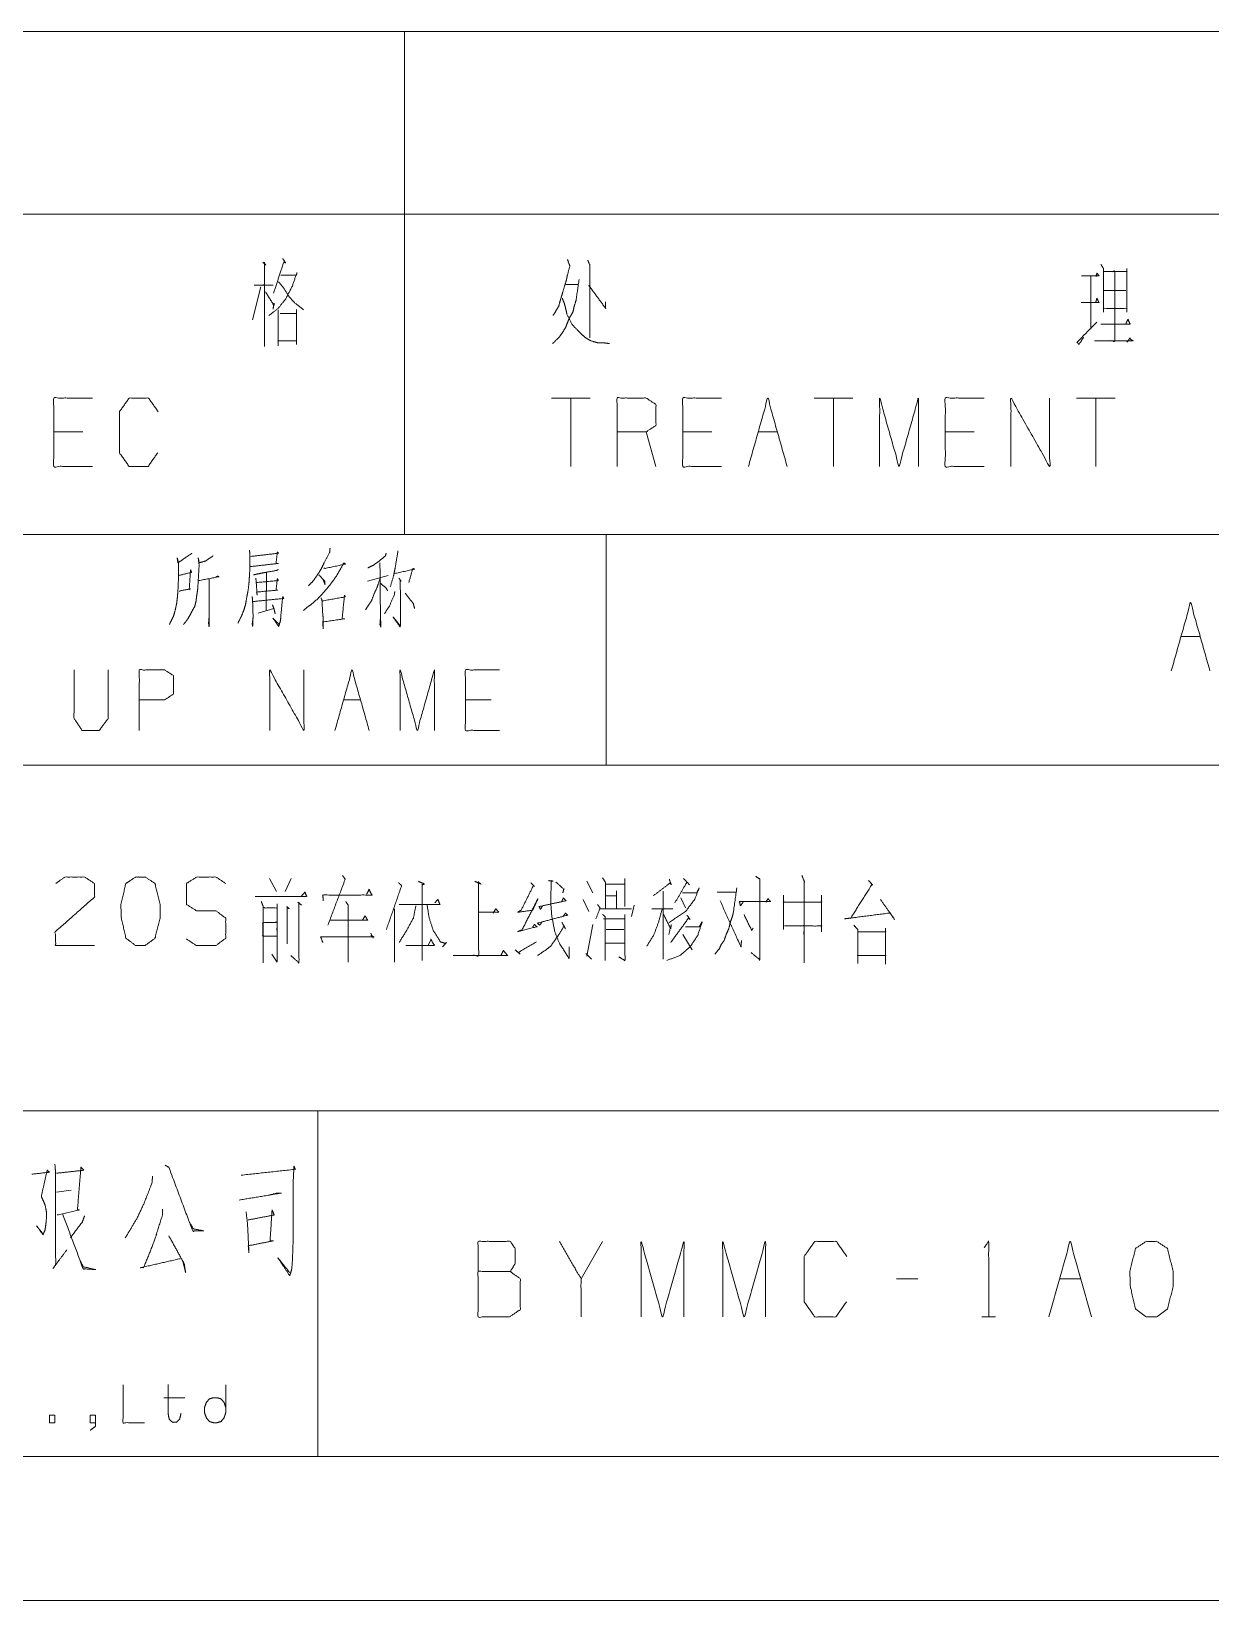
# Model space of a CAD drawing. Header units: millimetres. Extents: x 0 to 420, y 0 to 297.
# Drawn here: x 325.1 to 366, y 0 to 54.5 of the extents above; entities that cross this region are included whole.
import ezdxf

# ---------------------------------------------------------------- set-up
doc = ezdxf.new("R2010")
doc.units = ezdxf.units.MM
doc.layers.add('101', color=7, linetype='Continuous', true_color=0xffffff)

msp = doc.modelspace()

# ---------------------------------------------------------------- linework, layer by layer
at = {"layer": '101', "color": 72, "linetype": 'Continuous', "lineweight": 18}
for p, q in [((313, 54.463), (338, 54.463)), ((338, 54.463), (368, 54.463)), ((338, 54.463), (338, 48.113)), ((313, 48.113), (338, 48.113)), ((338, 48.113), (338, 37)), ((338, 48.113), (368, 48.113)), ((361.813, 45.95), (361.813, 44.125)), ((333.018, 45.6), (332.735, 44.45)), ((343.601, 45.675), (344.025, 45.675)), ((362.255, 45.475), (363.032, 45.475)), ((344.449, 41.737), (343.106, 41.737)), ((343.778, 41.737), (343.778, 39.362)), ((353.555, 41.737), (352.212, 41.737)), ((352.884, 41.737), (352.884, 39.362)), ((362.661, 41.737), (361.318, 41.737)), ((361.989, 41.737), (361.989, 39.362)), ((326.847, 40.563), (325.839, 40.563)), ((346.726, 39.362), (346.39, 40.563)), ((348.666, 40.563), (347.659, 40.563)), ((350.271, 40.563), (350.943, 40.563)), ((357.772, 40.563), (356.765, 40.563)), ((313, 37), (338, 37)), ((338, 37), (368, 37)), ((333.22, 35.666), (333.204, 34.364)), ((336.715, 35.379), (337.433, 35.578)), ((332.923, 34.275), (333.469, 34.43)), ((364.94, 33.464), (365.611, 33.464)), ((335.887, 31.261), (336.48, 31.261)), ((341.006, 31.261), (340.116, 31.261)), ((333.316, 25.064), (333.564, 24.614)), ((334.076, 25.064), (333.864, 24.614)), ((345.653, 25.064), (345.653, 24.089)), ((344.328, 24.964), (344.54, 24.564)), ((344.981, 24.864), (345.635, 24.864)), ((345.353, 24.639), (345.353, 24.014)), ((348.845, 24.589), (349.517, 24.589)), ((337.657, 24.014), (337.657, 22.164)), ((344.204, 24.339), (344.398, 23.914)), ((344.752, 24.014), (345.883, 24.014)), ((344.964, 24.464), (345.37, 24.464)), ((345.971, 24.139), (345.883, 23.739)), ((347.594, 24.389), (347.753, 24.039)), ((344.328, 22.364), (344.54, 23.464)), ((344.911, 23.664), (345.635, 23.664)), ((336.918, 22.989), (336.83, 23.164)), ((338.912, 22.939), (338.824, 22.739)), ((344.999, 23.289), (345.618, 23.289)), ((347.664, 23.114), (347.983, 22.589)), ((333.405, 22.439), (333.581, 22.164)), ((344.292, 22.464), (344.487, 22.264)), ((344.964, 22.814), (345.653, 22.814)), ((326.437, 14.247), (325.925, 14.178)), ((344.868, 12.469), (344.127, 11.172)), ((355.812, 11.172), (355.071, 11.172)), ((360.728, 11.172), (361.47, 11.172)), ((358.036, 9.847), (358.504, 9.847)), ((329.656, 7.043), (330.387, 7.043))]:
    msp.add_line(p, q, dxfattribs=at)
at = {"layer": '101', "color": 133, "linetype": 'Continuous', "lineweight": 18}
for p, q in [((235, 37), (415, 37)), ((345, 37), (345, 29)), ((235, 29), (415, 29)), ((285, 17), (394, 17)), ((335, 17), (335, 5)), ((25, 5), (415, 5)), ((235, 5), (415, 5)), ((0, 0), (420, 0))]:
    msp.add_line(p, q, dxfattribs=at)
at = {"layer": '101', "color": 72, "linetype": 'Continuous', "lineweight": 18}
for points, knots in [([(333.089, 46.45), (333.195, 46.35), (333.142, 46.425), (333.142, 43.525), (333.142, 45.65), (332.788, 45.65), (333.442, 45.65)], [0, 0, 0.023247, 0.037896, 0.500409, 0.839319, 0.895699, 1, 1]), ([(333.778, 46.575), (333.884, 46.425), (333.814, 46.45), (333.46, 45.375)], [0, 0, 0.132126, 0.186059, 1, 1]), ([(343.654, 46.55), (343.742, 46.325), (343.654, 46), (343.619, 45.825), (343.548, 45.6), (343.477, 45.35), (343.407, 45.125), (343.354, 44.925), (343.265, 44.775), (343.159, 44.6)], [0, 0, 0.116541, 0.278918, 0.364993, 0.478696, 0.603951, 0.71766, 0.817412, 0.901346, 1, 1]), ([(344.361, 46.525), (344.432, 46.35), (344.432, 43.825)], [0, 0, 0.06955, 1, 1]), ([(362.166, 46.375), (362.255, 46.225), (362.255, 44.725), (362.255, 44.85), (363.068, 44.85), (363.068, 44.725), (363.068, 46.225), (363.068, 46.125), (362.255, 46.125), (362.643, 46.125), (362.643, 43.725), (361.936, 43.725), (363.28, 43.725), (363.191, 43.775), (363.174, 43.825), (363.068, 43.675)], [0, 0, 0.016856, 0.162098, 0.174201, 0.252928, 0.265031, 0.410272, 0.419955, 0.498682, 0.536334, 0.76872, 0.837175, 0.967244, 0.977077, 0.982211, 1, 1]), ([(333.708, 46), (334.255, 46), (334.273, 46.1), (334.114, 45.625), (333.884, 45.175), (333.619, 44.85), (333.301, 44.6)], [0, 0, 0.220966, 0.26192, 0.463932, 0.667691, 0.836831, 1, 1]), ([(333.637, 45.775), (333.814, 45.55), (334.008, 45.25), (334.185, 45.05), (334.503, 44.8)], [0, 0, 0.21756, 0.48939, 0.692342, 1, 1]), ([(344.06, 45.85), (343.954, 45.125), (343.884, 44.9), (343.848, 44.725), (343.742, 44.55), (343.654, 44.35), (343.601, 44.2), (343.477, 44), (343.371, 43.85), (343.141, 43.625)], [0, 0, 0.296653, 0.392139, 0.46442, 0.547269, 0.635793, 0.700209, 0.795421, 0.869798, 1, 1]), ([(361.495, 45.975), (362.096, 45.975), (362.025, 46.075), (361.989, 45.95)], [0, 0, 0.704243, 0.847777, 1, 1]), ([(333.177, 45.425), (333.478, 44.95), (333.478, 45.025), (333.442, 44.825)], [0, 0, 0.668993, 0.75826, 1, 1]), ([(344.396, 45.65), (344.98, 44.85), (344.98, 45.075)], [0, 0, 0.814824, 1, 1]), ([(333.619, 44.8), (333.619, 43.55), (333.619, 43.725), (334.255, 43.725), (334.255, 43.6), (334.255, 44.8), (334.255, 44.675), (333.69, 44.675)], [0, 0, 0.306605, 0.34953, 0.505604, 0.536265, 0.830605, 0.861265, 1, 1]), ([(343.477, 45.2), (343.548, 45.025), (343.601, 44.825), (343.636, 44.65), (343.813, 44.3), (343.901, 44.2), (344.149, 43.95), (344.29, 43.825), (344.467, 43.725), (344.714, 43.65), (344.944, 43.65), (345.121, 43.625)], [0, 0, 0.075192, 0.15762, 0.228747, 0.384949, 0.438119, 0.578251, 0.653441, 0.734337, 0.837345, 0.928883, 1, 1]), ([(361.477, 45.05), (362.096, 45.05), (362.025, 45.2), (361.989, 45.075)], [0, 0, 0.676561, 0.857934, 1, 1]), ([(361.565, 43.85), (361.406, 43.6), (361.336, 43.675), (362.025, 44.375)], [0, 0, 0.214427, 0.289033, 1, 1]), ([(362.166, 44.3), (363.174, 44.3), (363.103, 44.475), (363.032, 44.325)], [0, 0, 0.739673, 0.878255, 1, 1]), ([(327.183, 39.362), (325.839, 39.362), (325.839, 41.737), (327.183, 41.737)], [0, 0, 0.26539, 0.73461, 1, 1]), ([(329.441, 39.838), (329.106, 39.362), (328.452, 39.362), (328.116, 39.838), (328.116, 41.263), (328.452, 41.737), (329.123, 41.737), (329.459, 41.263)], [0, 0, 0.114568, 0.243366, 0.357936, 0.638584, 0.753154, 0.885433, 1, 1]), ([(345.383, 39.362), (345.383, 41.737), (346.39, 41.737), (346.726, 41.513), (346.726, 40.788), (346.39, 40.563), (345.383, 40.563)], [0, 0, 0.400951, 0.571036, 0.639278, 0.761673, 0.829915, 1, 1]), ([(349.002, 39.362), (347.659, 39.362), (347.659, 41.737), (349.002, 41.737)], [0, 0, 0.26539, 0.73461, 1, 1]), ([(349.935, 39.362), (350.607, 41.737), (351.279, 39.362)], [0, 0, 0.499999, 1, 1]), ([(354.488, 39.362), (354.488, 41.737), (355.16, 39.362), (355.832, 41.737), (355.832, 39.362)], [0, 0, 0.245192, 0.500001, 0.754808, 1, 1]), ([(358.108, 39.362), (356.765, 39.362), (356.765, 41.737), (358.108, 41.737)], [0, 0, 0.26539, 0.73461, 1, 1]), ([(359.041, 39.362), (359.041, 41.737), (360.385, 39.362), (360.385, 41.737)], [0, 0, 0.317574, 0.682426, 1, 1]), ([(335.42, 36.527), (335.405, 36.373), (335.217, 36.02), (335.108, 35.799), (334.983, 35.6), (334.827, 35.379), (334.671, 35.225)], [0, 0, 0.101774, 0.363754, 0.525154, 0.678922, 0.85608, 1, 1]), ([(330.629, 36.351), (330.566, 36.307), (330.145, 36.02), (330.114, 36.196), (330.161, 36.02), (330.161, 35.446), (330.145, 35.092), (330.129, 34.849), (330.098, 34.606), (330.051, 34.386), (329.989, 34.165), (329.911, 34.01), (329.848, 33.878)], [0, 0, 0.024363, 0.186803, 0.243942, 0.302154, 0.485024, 0.597668, 0.675195, 0.753199, 0.825098, 0.89819, 0.953346, 1, 1]), ([(331.363, 36.262), (331.113, 36.086), (330.879, 36.02), (330.847, 36.196), (330.879, 35.931), (330.863, 35.666), (330.847, 35.379), (330.832, 35.136), (330.801, 34.916), (330.769, 34.673), (330.723, 34.496), (330.645, 34.364), (330.566, 34.209), (330.488, 34.077), (330.41, 33.966), (330.332, 33.878)], [0, 0, 0.096319, 0.172937, 0.229415, 0.313416, 0.396985, 0.487495, 0.564125, 0.634336, 0.711437, 0.768975, 0.817388, 0.871906, 0.920319, 0.962889, 1, 1]), ([(332.626, 36.461), (332.642, 36.262), (332.642, 35.909), (332.626, 35.578), (332.611, 35.357), (332.58, 35.07), (332.533, 34.827), (332.486, 34.562), (332.424, 34.364), (332.346, 34.165), (332.221, 33.922)], [0, 0, 0.076503, 0.212087, 0.33934, 0.424292, 0.535105, 0.630037, 0.733301, 0.813245, 0.895183, 1, 1]), ([(332.673, 36.24), (333.641, 36.351), (333.594, 36.395), (333.548, 35.998), (333.626, 35.998), (332.658, 35.887)], [0, 0, 0.39108, 0.416924, 0.577585, 0.60892, 1, 1]), ([(335.202, 35.843), (335.248, 35.821), (335.951, 35.975), (335.904, 36.02), (335.779, 35.799), (335.639, 35.556), (335.498, 35.357), (335.342, 35.158), (335.17, 34.96), (334.983, 34.761), (334.78, 34.584), (334.624, 34.474), (334.499, 34.364)], [0, 0, 0.017093, 0.254607, 0.275864, 0.359629, 0.452278, 0.53264, 0.616084, 0.70281, 0.792986, 0.881828, 0.944963, 1, 1]), ([(337.371, 36.351), (337.34, 36.262), (337.137, 36.086), (336.918, 35.931), (336.731, 35.843)], [0, 0, 0.111856, 0.433088, 0.752703, 1, 1]), ([(337.152, 36.02), (337.168, 34.275), (337.184, 33.79), (337.152, 33.878), (337.168, 34.077)], [0, 0, 0.691283, 0.883884, 0.921006, 1, 1]), ([(337.777, 36.439), (337.761, 36.329), (337.683, 35.865), (337.621, 35.556), (337.511, 35.181)], [0, 0, 0.086565, 0.451629, 0.696477, 1, 1]), ([(330.192, 35.026), (330.223, 35.048), (330.582, 35.114), (330.535, 35.092), (330.582, 35.777), (330.613, 35.688), (330.176, 35.578)], [0, 0, 0.022681, 0.239273, 0.269981, 0.676983, 0.732557, 1, 1]), ([(330.863, 35.401), (331.566, 35.534), (331.519, 35.556), (331.441, 35.512)], [0, 0, 0.834819, 0.895271, 1, 1]), ([(331.222, 35.446), (331.222, 33.812), (331.207, 33.922), (331.222, 34.099)], [0, 0, 0.849783, 0.907772, 1, 1]), ([(333.626, 35.799), (333.579, 35.755), (333.188, 35.688), (332.97, 35.644), (332.767, 35.6)], [0, 0, 0.07226, 0.516589, 0.766867, 1, 1]), ([(332.845, 35.49), (332.861, 35.335), (332.892, 34.894), (332.876, 35.004), (333.61, 35.07), (333.548, 35.07), (333.594, 35.468), (333.626, 35.401), (332.861, 35.335)], [0, 0, 0.056492, 0.217482, 0.258029, 0.525926, 0.548635, 0.694164, 0.720796, 1, 1]), ([(335.03, 35.6), (335.061, 35.578), (335.233, 35.379), (335.248, 35.269), (335.186, 35.423)], [0, 0, 0.066028, 0.519581, 0.712132, 1, 1]), ([(337.152, 35.468), (337.059, 35.181), (336.949, 34.938), (336.856, 34.695), (336.762, 34.562), (336.653, 34.386)], [0, 0, 0.251918, 0.474135, 0.691326, 0.826694, 1, 1]), ([(337.808, 35.49), (337.886, 35.379), (337.855, 35.401), (337.87, 34.231), (337.87, 33.944), (337.855, 33.79), (337.605, 34.143), (337.855, 33.834)], [0, 0, 0.051678, 0.066298, 0.513635, 0.623349, 0.682727, 0.848098, 1, 1]), ([(337.652, 35.644), (338.354, 35.799), (338.292, 35.821), (338.151, 35.335)], [0, 0, 0.557066, 0.608364, 1, 1]), ([(335.108, 34.805), (335.139, 34.739), (335.17, 34.187), (335.186, 34.121), (335.186, 33.723), (335.17, 33.9), (335.17, 33.966), (335.935, 34.077), (335.842, 34.077), (335.92, 34.894), (335.951, 34.849), (335.904, 34.827), (335.155, 34.695)], [0, 0, 0.018828, 0.160986, 0.178485, 0.280676, 0.326272, 0.343303, 0.542024, 0.566111, 0.777126, 0.791033, 0.804348, 1, 1]), ([(337.168, 35.313), (337.371, 35.136), (337.418, 35.048)], [0, 0, 0.729109, 1, 1]), ([(337.668, 35.026), (337.652, 34.916), (337.48, 34.518), (337.309, 34.253)], [0, 0, 0.129619, 0.632946, 1, 1]), ([(338.027, 34.96), (338.308, 34.606), (338.354, 34.43)], [0, 0, 0.711821, 1, 1]), ([(332.72, 34.849), (332.736, 34.651), (332.751, 34.143), (332.736, 33.812), (332.72, 33.9), (332.751, 34.121)], [0, 0, 0.147471, 0.523364, 0.768667, 0.835021, 1, 1]), ([(332.751, 34.673), (333.813, 34.783), (333.782, 34.849), (333.766, 34.739), (333.719, 34.231), (333.704, 34.032), (333.641, 33.812), (333.438, 34.099), (333.657, 33.878)], [0, 0, 0.374083, 0.399749, 0.43883, 0.61759, 0.687458, 0.767887, 0.891105, 1, 1]), ([(333.423, 34.562), (333.485, 34.386), (333.516, 34.253)], [0, 0, 0.579215, 1, 1]), ([(364.604, 32.264), (365.275, 34.639), (365.947, 32.264)], [0, 0, 0.499999, 1, 1]), ([(326.539, 32.299), (326.539, 30.621), (326.82, 30.202), (327.413, 30.202), (327.725, 30.621), (327.725, 32.299)], [0, 0, 0.337151, 0.438599, 0.557782, 0.662849, 1, 1]), ([(328.802, 30.202), (328.802, 32.299), (329.691, 32.299), (329.988, 32.1), (329.988, 31.46), (329.676, 31.261), (328.802, 31.261)], [0, 0, 0.401145, 0.571312, 0.639588, 0.762043, 0.832818, 1, 1]), ([(333.328, 30.202), (333.328, 32.299), (334.514, 30.202), (334.514, 32.299)], [0, 0, 0.317574, 0.682426, 1, 1]), ([(337.853, 30.202), (337.853, 32.299), (338.447, 30.202), (339.04, 32.299), (339.04, 30.202)], [0, 0, 0.245192, 0.5, 0.754808, 1, 1]), ([(341.303, 30.202), (340.116, 30.202), (340.116, 32.299), (341.303, 32.299)], [0, 0, 0.265389, 0.734611, 1, 1]), ([(325.904, 24.889), (326.222, 25.114), (326.911, 25.114), (327.247, 24.889), (327.247, 24.414), (325.886, 23.214), (325.904, 22.739), (327.247, 22.739)], [0, 0, 0.069694, 0.192979, 0.265274, 0.350227, 0.67474, 0.759752, 1, 1]), ([(329.011, 22.739), (329.347, 22.989), (329.523, 23.689), (329.523, 24.164), (329.347, 24.889), (329.011, 25.114), (328.675, 25.114), (328.339, 24.889), (328.162, 24.164), (328.18, 23.689), (328.339, 22.989), (328.675, 22.739), (329.011, 22.739)], [0, 0, 0.067527, 0.183972, 0.260584, 0.380943, 0.446142, 0.500305, 0.565504, 0.685864, 0.762529, 0.87831, 0.945837, 1, 1]), ([(330.439, 22.964), (330.775, 22.739), (331.464, 22.739), (331.8, 22.989), (331.8, 23.689), (331.464, 23.939), (330.792, 23.939), (330.439, 24.164), (330.439, 24.889), (330.792, 25.114), (331.464, 25.114), (331.8, 24.889)], [0, 0, 0.068036, 0.184054, 0.25452, 0.372334, 0.4428, 0.555843, 0.62637, 0.748393, 0.81892, 0.931964, 1, 1]), ([(335.858, 25.164), (335.946, 25.039), (335.345, 23.439)], [0, 0, 0.082203, 1, 1]), ([(344.875, 25.089), (344.981, 24.914), (344.981, 24.014)], [0, 0, 0.185248, 1, 1]), ([(347.682, 25.064), (347.894, 24.839), (347.806, 24.939), (347.382, 24.214)], [0, 0, 0.24108, 0.345131, 1, 1]), ([(350.188, 25.139), (350.33, 25.039), (350.33, 22.239), (350.029, 22.489)], [0, 0, 0.051479, 0.883809, 1, 1]), ([(351.793, 25.164), (351.882, 24.939), (351.864, 24.989), (351.864, 22.139), (351.864, 23.414), (351.192, 23.414), (352.465, 23.414), (352.465, 23.214), (352.465, 24.489), (352.465, 24.239), (351.157, 24.239), (351.157, 24.489), (351.157, 23.289)], [0, 0, 0.022286, 0.027176, 0.289922, 0.407467, 0.469385, 0.586709, 0.605147, 0.722692, 0.74574, 0.866322, 0.88937, 1, 1]), ([(332.821, 24.439), (334.607, 24.439), (334.554, 24.589), (334.43, 24.464)], [0, 0, 0.842004, 0.917043, 1, 1]), ([(335.186, 24.289), (335.169, 24.489), (336.865, 24.489), (336.777, 24.689), (336.689, 24.514)], [0, 0, 0.086833, 0.820653, 0.915215, 1, 1]), ([(337.799, 24.914), (337.905, 24.814), (337.374, 23.289)], [0, 0, 0.082808, 1, 1]), ([(338.488, 24.964), (338.7, 24.864), (338.612, 24.839), (338.612, 22.214)], [0, 0, 0.079453, 0.110576, 1, 1]), ([(340.446, 24.964), (340.658, 24.864), (340.57, 24.939), (340.57, 22.389), (339.686, 22.389), (341.577, 22.389), (341.436, 22.564), (341.348, 22.389)], [0, 0, 0.038464, 0.057476, 0.475756, 0.620719, 0.930937, 0.967841, 1, 1]), ([(342.387, 24.914), (342.511, 24.789), (342.475, 24.814), (342.051, 23.964), (341.927, 23.889), (342.458, 23.964), (342.634, 24.364), (342.086, 23.289), (341.927, 23.214), (342.599, 23.389), (342.511, 23.464), (342.458, 23.389)], [0, 0, 0.038479, 0.047954, 0.255781, 0.287432, 0.404589, 0.50026, 0.764226, 0.802703, 0.954547, 0.979903, 1, 1]), ([(343.005, 24.989), (343.165, 24.964), (343.094, 24.989), (343.076, 24.239), (343.112, 23.764), (343.218, 23.214), (343.377, 22.814), (343.712, 22.289), (343.712, 22.689)], [0, 0, 0.046322, 0.067897, 0.283699, 0.420713, 0.581838, 0.705666, 0.884937, 1, 1]), ([(343.253, 24.939), (343.536, 24.689), (343.536, 24.714), (343.5, 24.564)], [0, 0, 0.678193, 0.723108, 1, 1]), ([(346.586, 24.014), (347.311, 24.014), (346.975, 24.014), (346.975, 24.614), (346.975, 22.264)], [0, 0, 0.180694, 0.264428, 0.414036, 1, 1]), ([(347.187, 25.039), (347.258, 24.839), (347.223, 24.914), (346.639, 24.464)], [0, 0, 0.205606, 0.28597, 1, 1]), ([(347.647, 24.564), (348.142, 24.564), (348.23, 24.739), (348.071, 24.339), (347.753, 23.914), (347.187, 23.539)], [0, 0, 0.212316, 0.296425, 0.481102, 0.708853, 1, 1]), ([(349.534, 24.739), (349.411, 23.864), (349.375, 23.739), (349.305, 23.539), (349.252, 23.314), (349.163, 23.114), (349.093, 22.914), (349.004, 22.789), (348.916, 22.614), (348.774, 22.439)], [0, 0, 0.358968, 0.411735, 0.497902, 0.591805, 0.680619, 0.766786, 0.828974, 0.908612, 1, 1]), ([(354.105, 24.989), (354.246, 24.839), (354.211, 24.839), (353.486, 23.689), (353.274, 23.664), (354.847, 23.864), (355.006, 23.639), (354.512, 24.339)], [0, 0, 0.045475, 0.053272, 0.353141, 0.400261, 0.750087, 0.810878, 1, 1]), ([(333.034, 24.264), (333.104, 24.089), (333.104, 22.139), (333.104, 24.039), (333.581, 24.039), (333.581, 24.164), (333.581, 22.164), (333.581, 23.539), (333.087, 23.539), (333.087, 23.064), (333.564, 23.064)], [0, 0, 0.019945, 0.226008, 0.426787, 0.477219, 0.490428, 0.701775, 0.847076, 0.899375, 0.94957, 1, 1]), ([(333.917, 24.089), (334.006, 24.014), (333.935, 24.039), (333.935, 22.789)], [0, 0, 0.080448, 0.1325, 1, 1]), ([(334.306, 24.239), (334.43, 24.139), (334.341, 24.214), (334.341, 22.139), (334.059, 22.389)], [0, 0, 0.058324, 0.10082, 0.861608, 1, 1]), ([(335.964, 24.264), (336.052, 24.139), (336.052, 22.164)], [0, 0, 0.071939, 1, 1]), ([(337.816, 24.164), (339.23, 24.164), (339.16, 24.339), (339.053, 24.214)], [0, 0, 0.800373, 0.907208, 1, 1]), ([(338.4, 24.114), (338.311, 23.689), (338.081, 23.264), (337.816, 22.839)], [0, 0, 0.306098, 0.646781, 1, 1]), ([(338.788, 24.139), (338.859, 23.689), (339, 23.264), (339.248, 22.864), (339.407, 22.814), (339.46, 22.839), (339.319, 22.689)], [0, 0, 0.252325, 0.500432, 0.760972, 0.853341, 0.885811, 1, 1]), ([(340.588, 23.889), (341.277, 23.889), (341.171, 24.014), (341.083, 23.864)], [0, 0, 0.670973, 0.830529, 1, 1]), ([(342.793, 24.114), (342.723, 23.989), (342.67, 24.089), (343.606, 24.289), (343.518, 24.389), (343.447, 24.239)], [0, 0, 0.094852, 0.16962, 0.802318, 0.890472, 1, 1]), ([(344.699, 24.164), (344.787, 24.039), (344.646, 23.664)], [0, 0, 0.276407, 1, 1]), ([(346.94, 23.989), (346.816, 23.539), (346.657, 23.114), (346.41, 22.714)], [0, 0, 0.33555, 0.661824, 1, 1]), ([(348.951, 24.289), (349.676, 22.689), (349.694, 22.914)], [0, 0, 0.886137, 1, 1]), ([(349.747, 24.239), (349.658, 24.114), (349.623, 24.264), (350.701, 24.264), (350.613, 24.364), (350.542, 24.239)], [0, 0, 0.092089, 0.184789, 0.833337, 0.913618, 1, 1]), ([(335.416, 23.614), (336.724, 23.614), (336.636, 23.764), (336.547, 23.614)], [0, 0, 0.789753, 0.89488, 1, 1]), ([(342.776, 23.539), (342.687, 23.439), (342.617, 23.514), (343.659, 23.789), (343.589, 23.864), (343.5, 23.739)], [0, 0, 0.084946, 0.150544, 0.836963, 0.902569, 1, 1]), ([(343.465, 23.539), (343.589, 23.314), (343.536, 23.414), (343.359, 23.114), (343.076, 22.714), (342.917, 22.589), (342.617, 22.389)], [0, 0, 0.144962, 0.208864, 0.405443, 0.682006, 0.796225, 1, 1]), ([(344.875, 23.814), (344.964, 23.739), (344.964, 22.214)], [0, 0, 0.070643, 1, 1]), ([(345.653, 23.814), (345.653, 22.214), (345.441, 22.339)], [0, 0, 0.866648, 1, 1]), ([(346.993, 23.814), (347.24, 23.314), (347.258, 23.464), (347.17, 23.114)], [0, 0, 0.521439, 0.662608, 1, 1]), ([(347.753, 23.389), (348.23, 23.389), (348.336, 23.564), (348.177, 23.089), (347.912, 22.689), (347.558, 22.389), (347.099, 22.214)], [0, 0, 0.182277, 0.260436, 0.451771, 0.635082, 0.812169, 1, 1]), ([(347.806, 23.789), (347.912, 23.639), (347.859, 23.689), (347.24, 22.839)], [0, 0, 0.140458, 0.19617, 1, 1]), ([(349.782, 23.814), (350.047, 23.264), (350.1, 23.339)], [0, 0, 0.869253, 1, 1]), ([(353.592, 23.439), (353.734, 23.289), (353.734, 22.114), (353.734, 22.389), (354.688, 22.389), (354.688, 22.089), (354.688, 23.339), (354.688, 23.214), (353.752, 23.214)], [0, 0, 0.03947, 0.264462, 0.31712, 0.499887, 0.557332, 0.796686, 0.820621, 1, 1]), ([(335.169, 22.839), (335.098, 23.039), (336.936, 23.039), (336.83, 23.089)], [0, 0, 0.097866, 0.945905, 1, 1]), ([(338.046, 22.739), (339.036, 22.739), (338.912, 22.964)], [0, 0, 0.794019, 1, 1]), ([(341.839, 22.589), (342.016, 22.439), (341.945, 22.489), (342.581, 22.864)], [0, 0, 0.219311, 0.301231, 1, 1]), ([(325.071, 14.799), (325.681, 14.868), (325.608, 14.937), (325.413, 14.074), (325.413, 14.005), (325.462, 13.902), (325.535, 13.729), (325.584, 13.488), (325.584, 13.281), (325.559, 13.039), (325.535, 12.867), (325.462, 12.694), (325.242, 13.005), (325.462, 12.729)], [0, 0, 0.163216, 0.189965, 0.42515, 0.443501, 0.473931, 0.523766, 0.589292, 0.644345, 0.7089, 0.755234, 0.805069, 0.906205, 1, 1]), ([(325.876, 15.144), (325.901, 14.833), (325.901, 11.659), (325.803, 11.521), (326.291, 12.177)], [0, 0, 0.069653, 0.779472, 0.817267, 1, 1]), ([(325.925, 14.833), (326.876, 14.937), (326.779, 15.04), (326.657, 13.557), (326.73, 13.557), (325.949, 13.384)], [0, 0, 0.276542, 0.317649, 0.747834, 0.768982, 1, 1]), ([(329.266, 14.73), (329.241, 14.488), (328.973, 13.798), (328.729, 13.281), (328.485, 12.867), (328.315, 12.591)], [0, 0, 0.102841, 0.416511, 0.658903, 0.86249, 1, 1]), ([(329.705, 15.109), (329.827, 15.04), (330.656, 12.832), (331.046, 12.832), (330.681, 12.901), (330.534, 13.143)], [0, 0, 0.039541, 0.705114, 0.815247, 0.920312, 1, 1]), ([(332.338, 14.764), (334.216, 14.971), (334.168, 15.075), (334.143, 14.557), (334.143, 12.625), (334.119, 11.866), (334.094, 11.521), (334.046, 11.349), (334.021, 11.28), (333.607, 11.901), (334.021, 11.383)], [0, 0, 0.261649, 0.277493, 0.349233, 0.616764, 0.72192, 0.769813, 0.794637, 0.804771, 0.908172, 1, 1]), ([(332.265, 13.902), (333.729, 14.143), (333.582, 14.143), (333.314, 14.074)], [0, 0, 0.777945, 0.854701, 1, 1]), ([(326.145, 13.419), (326.852, 11.521), (327.291, 11.487), (326.852, 11.59), (326.754, 11.797)], [0, 0, 0.643821, 0.783835, 0.927246, 1, 1]), ([(326.901, 13.35), (326.828, 13.143), (326.413, 12.591)], [0, 0, 0.241282, 1, 1]), ([(329.607, 13.591), (329.607, 13.384), (329.388, 12.694), (329.412, 12.729), (329.193, 12.142), (328.949, 11.556), (328.851, 11.556), (330.217, 11.866)], [0, 0, 0.05545, 0.249412, 0.26073, 0.428483, 0.598637, 0.624772, 1, 1]), ([(332.509, 13.488), (332.558, 13.074), (332.607, 12.073), (332.582, 12.315), (333.46, 12.487), (333.338, 12.487), (333.411, 13.557), (333.485, 13.384), (332.582, 13.212)], [0, 0, 0.08584, 0.292105, 0.342087, 0.526357, 0.55147, 0.772215, 0.810799, 1, 1]), ([(329.827, 12.66), (330.363, 11.694), (330.412, 11.383), (330.315, 11.763)], [0, 0, 0.610117, 0.783655, 1, 1]), ([(340.556, 11.421), (340.556, 12.469), (341.669, 12.469), (341.844, 12.221), (341.844, 11.697), (341.669, 11.421), (340.556, 11.421), (340.556, 9.847), (341.649, 9.847), (342.02, 10.096), (342.02, 11.172), (341.669, 11.421)], [0, 0, 0.115917, 0.238847, 0.272469, 0.330428, 0.366584, 0.489513, 0.663389, 0.784162, 0.833485, 0.952453, 1, 1]), ([(344.127, 9.847), (344.127, 11.172), (343.385, 12.469)], [0, 0, 0.469957, 1, 1]), ([(346.214, 9.847), (346.214, 12.469), (346.955, 9.847), (347.697, 12.469), (347.697, 9.847)], [0, 0, 0.245192, 0.5, 0.754808, 1, 1]), ([(349.043, 9.847), (349.043, 12.469), (349.784, 9.847), (350.526, 12.469), (350.526, 9.847)], [0, 0, 0.245192, 0.499999, 0.754808, 1, 1]), ([(353.335, 10.372), (352.964, 9.847), (352.242, 9.847), (351.871, 10.372), (351.871, 11.945), (352.242, 12.469), (352.983, 12.469), (353.354, 11.945)], [0, 0, 0.114569, 0.243366, 0.357935, 0.638584, 0.753153, 0.885431, 1, 1]), ([(358.114, 12.249), (358.27, 12.469), (358.27, 9.847)], [0, 0, 0.093489, 1, 1]), ([(360.357, 9.847), (361.099, 12.469), (361.84, 9.847)], [0, 0, 0.499999, 1, 1]), ([(364.103, 9.847), (364.474, 10.123), (364.669, 10.896), (364.669, 11.421), (364.474, 12.221), (364.103, 12.469), (363.732, 12.469), (363.362, 12.221), (363.167, 11.421), (363.186, 10.896), (363.362, 10.123), (363.732, 9.847), (364.103, 9.847)], [0, 0, 0.067525, 0.183971, 0.260584, 0.380944, 0.446141, 0.500306, 0.565504, 0.685864, 0.762529, 0.87831, 0.945835, 1, 1]), ([(328.241, 7.485), (328.241, 6.174), (328.983, 6.174)], [0, 0, 0.638728, 1, 1]), ([(330.251, 6.491), (330.202, 6.298), (330.095, 6.188), (329.958, 6.188), (329.841, 6.298), (329.802, 6.491), (329.802, 7.499)], [0, 0, 0.107406, 0.190396, 0.26402, 0.350759, 0.456999, 1, 1]), ([(331.802, 7.485), (331.802, 6.519), (331.743, 6.34), (331.636, 6.215), (331.499, 6.174), (331.373, 6.174), (331.236, 6.215), (331.129, 6.34), (331.07, 6.519), (331.07, 6.712), (331.129, 6.878), (331.236, 7.002), (331.373, 7.043), (331.499, 7.043), (331.636, 7.002), (331.743, 6.878), (331.802, 6.712)], [0, 0, 0.286727, 0.342739, 0.39146, 0.433824, 0.471471, 0.513835, 0.562557, 0.618569, 0.675914, 0.728048, 0.77677, 0.819134, 0.856781, 0.899145, 0.947866, 1, 1]), ([(325.686, 6.174), (325.871, 6.174), (325.871, 6.436), (325.686, 6.436), (325.686, 6.174)], [0, 0, 0.207087, 0.5, 0.707087, 1, 1]), ([(327.286, 6.174), (327.1, 6.174), (327.1, 6.436), (327.286, 6.436), (327.286, 6.05), (327.1, 5.912)], [0, 0, 0.148246, 0.357931, 0.506176, 0.815186, 1, 1])]:
    msp.add_open_spline(points, degree=1, knots=knots, dxfattribs=at)
msp.add_open_spline([(335.591, 30.202), (336.184, 32.299), (336.777, 30.202)], degree=1, dxfattribs=at)

doc.saveas('drawing.dxf')
